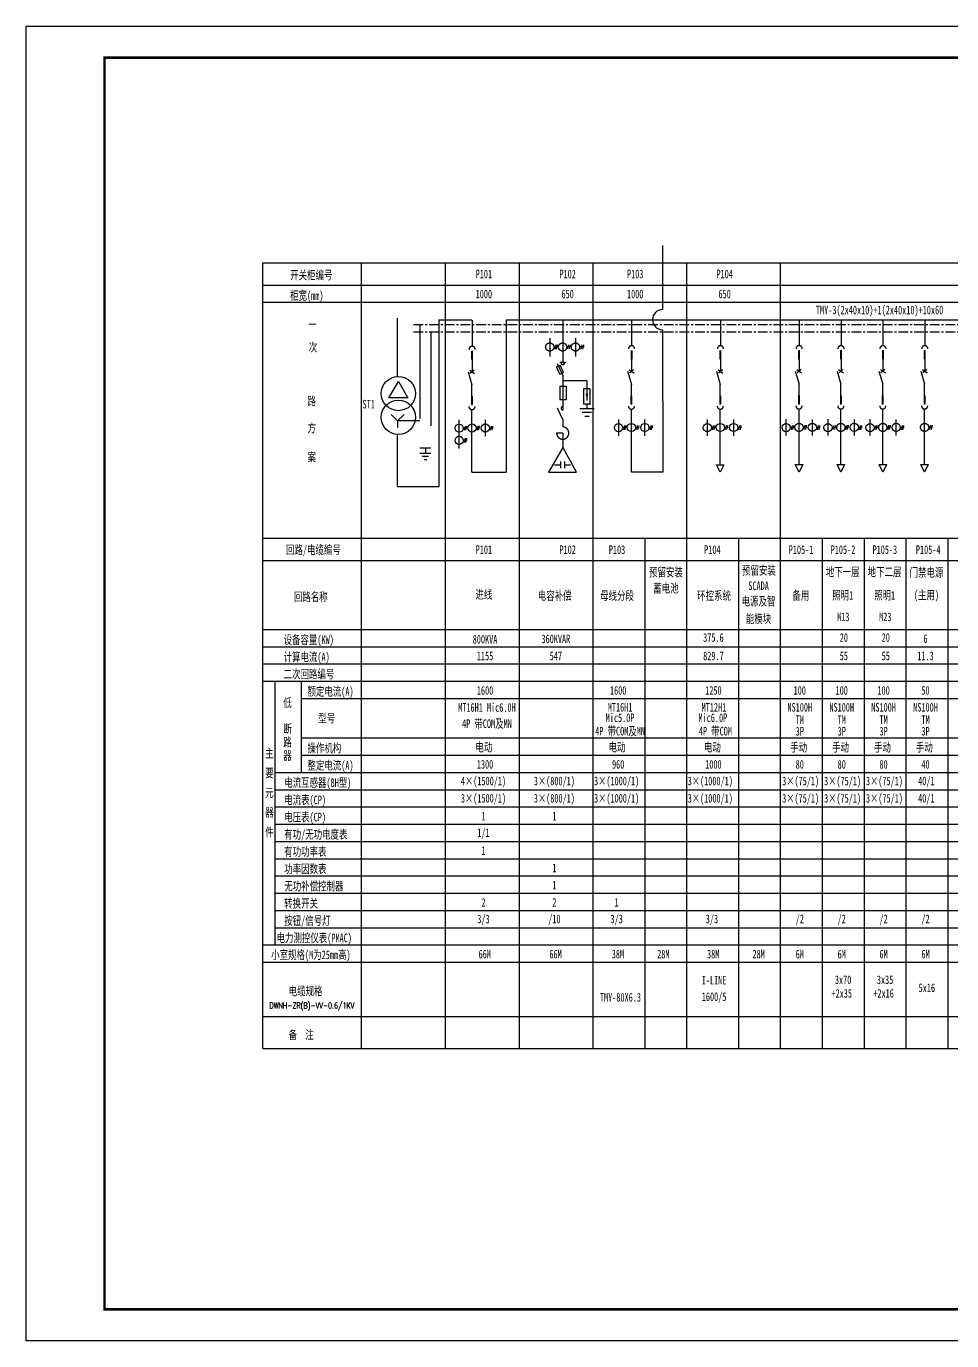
# Model space of a CAD drawing. Extents: x 621387 to 670824, y -128923 to -111141.
# Drawn here: x 647064 to 658893, y -128923 to -112123 of the extents above; entities that cross this region are included whole.
import ezdxf
from ezdxf.enums import TextEntityAlignment as Align

# ---------------------------------------------------------------- set-up
doc = ezdxf.new("R2010")
doc.units = 0
doc.header["$LTSCALE"] = 100
doc.header["$MEASUREMENT"] = 0
for name, pattern in [('ACAD_ISO03W100', [30, 12, -18]), ('CENTER', [2, 1.25, -0.25, 0.25, -0.25]), ('CONTINOUS', [2.5, 1.25, 0.25, 0.25, 0.25, 0.25, 0.25])]:
    doc.linetypes.add(name, pattern=pattern)
doc.layers.get('0').update_dxf_attribs({"color": 3, "linetype": 'CONTINUOUS'})
for name, color, linetype in [('01', 7, 'CONTINUOUS'), ('02', 1, 'CONTINUOUS'), ('1', 7, 'ACAD_ISO03W100'), ('11', 1, 'CONTINUOUS'), ('thick', 1, 'CONTINUOUS'), ('图框', 4, 'CONTINUOUS'), ('预埋件', 7, 'CONTINUOUS')]:
    doc.layers.add(name, color=color, linetype=linetype)
doc.styles.add('FSDBHZ', font='TXT.SHX', dxfattribs={"width": 0.707, "bigfont": 'HZFS.SHX'})
doc.styles.add('WEN', font='', dxfattribs={"width": 0.7})
doc.styles.get('WEN').set_extended_font_data('SimSun')

# ---------------------------------------------------------------- blocks, each defined once
blk = doc.blocks.new('A$C54EC4E05')
at = {"layer": '11', "style": 'FSDBHZ', "width": 0.65}
blk.add_text('DWNH-ZR(B)-VV-0.6/1KV', height=250, dxfattribs=at).set_placement((1639, 125), align=Align.MIDDLE)

msp = doc.modelspace()

# ---------------------------------------------------------------- linework, layer by layer
at = {"const_width": 16.5, "elevation": -808}
for points in [[(651807, -116598), (651807, -115853)], [(652763, -115878), (652331, -115878)], [(652338, -118006), (652338, -115878)], [(667938, -115878), (653197, -115878)], [(651807, -118006), (651807, -117339)], [(652338, -118006), (651807, -118006)]]:
    msp.add_lwpolyline(points, dxfattribs=at)
for centre in [(651821, -116817, -808), (651821, -117120, -808)]:
    msp.add_circle(centre, 219)
at = {"layer": '01'}
for p, q in [((650089, -115147), (667938, -115147)), ((650089, -125187), (650089, -115147)), ((651346, -115147), (651346, -125187)), ((652417, -115147), (652417, -125187)), ((653362, -115147), (653362, -125187)), ((654307, -115147), (654307, -125187)), ((655504, -115147), (655504, -125187)), ((656701, -115147), (656701, -125187)), ((650089, -125187), (667938, -125187))]:
    msp.add_line(p, q, dxfattribs=at)
at = {"layer": '01', "color": 3, "linetype": 'CENTER'}
for p, q in [((652013, -115935, -808), (667938, -115935, -808)), ((652013, -116029, -808), (667938, -116029, -808))]:
    msp.add_line(p, q, dxfattribs=at)
at = {"layer": '02'}
for p, q in [((655197, -114923, 808), (655197, -115745, 808)), ((650089, -115430), (667938, -115430)), ((650089, -115651), (667938, -115651)), ((653197, -115878, -808), (653197, -117824, -808)), ((655197, -116002, 808), (655199, -117821)), ((655197, -116002, 808), (655199, -117821)), ((651729, -117085, -808), (651811, -117166, -808)), ((651893, -117085, -808), (651811, -117166, -808)), ((651811, -117166, -808), (651811, -117252, -808)), ((652598, -117362, -1616), (652598, -117155, -1616)), ((652698, -117259, -1616), (652649, -117259, -1616)), ((652672, -117233, -1616), (652660, -117286, -1616)), ((652690, -117233, -1616), (652678, -117286, -1616)), ((652862, -117256, -1616), (652813, -117256, -1616)), ((652836, -117230, -1616), (652824, -117284, -1616)), ((652854, -117230, -1616), (652842, -117284, -1616)), ((652933, -117363, -1616), (652933, -117155, -1616)), ((653033, -117259, -1616), (652984, -117259, -1616)), ((653007, -117233, -1616), (652995, -117287, -1616)), ((653025, -117233, -1616), (653013, -117287, -1616)), ((654636, -117356, -1616), (654636, -117148, -1616)), ((654736, -117253, -1616), (654687, -117253, -1616)), ((654709, -117226, -1616), (654697, -117280, -1616)), ((654728, -117226, -1616), (654716, -117280, -1616)), ((654900, -117250, -1616), (654851, -117250, -1616)), ((654874, -117224, -1616), (654862, -117277, -1616)), ((654892, -117224, -1616), (654880, -117277, -1616)), ((654971, -117356, -1616), (654971, -117148, -1616)), ((655071, -117253, -1616), (655022, -117253, -1616)), ((655045, -117227, -1616), (655033, -117280, -1616)), ((655063, -117227, -1616), (655051, -117280, -1616)), ((655772, -117356, -1616), (655772, -117148, -1616)), ((655872, -117253, -1616), (655823, -117253, -1616)), ((655845, -117226, -1616), (655833, -117280, -1616)), ((655864, -117226, -1616), (655852, -117280, -1616)), ((656036, -117250, -1616), (655987, -117250, -1616)), ((656010, -117224, -1616), (655998, -117277, -1616)), ((656028, -117224, -1616), (656016, -117277, -1616)), ((656107, -117356, -1616), (656107, -117148, -1616)), ((656207, -117253, -1616), (656158, -117253, -1616)), ((656181, -117227, -1616), (656169, -117280, -1616)), ((656199, -117227, -1616), (656187, -117280, -1616)), ((656778, -117354, -2274), (656778, -117146, -2274)), ((656878, -117251, -2274), (656829, -117251, -2274)), ((656852, -117225, -2274), (656840, -117278, -2274)), ((656870, -117225, -2274), (656858, -117278, -2274)), ((657113, -117354, -2274), (657113, -117147, -2274)), ((657213, -117251, -2274), (657164, -117251, -2274)), ((657187, -117225, -2274), (657175, -117279, -2274)), ((657205, -117225, -2274), (657193, -117279, -2274)), ((657314, -117354, -2274), (657314, -117146, -2274)), ((657414, -117251, -2274), (657364, -117251, -2274)), ((657387, -117225, -2274), (657375, -117278, -2274)), ((657406, -117225, -2274), (657394, -117278, -2274)), ((657649, -117354, -2274), (657649, -117147, -2274)), ((657749, -117251, -2274), (657700, -117251, -2274)), ((657722, -117225, -2274), (657710, -117279, -2274)), ((657741, -117225, -2274), (657729, -117279, -2274)), ((657849, -117354, -2274), (657849, -117146, -2274)), ((657949, -117251, -2274), (657900, -117251, -2274)), ((657923, -117225, -2274), (657911, -117278, -2274)), ((657941, -117225, -2274), (657929, -117278, -2274)), ((658184, -117354, -2274), (658184, -117147, -2274)), ((658284, -117251, -2274), (658235, -117251, -2274)), ((658258, -117225, -2274), (658246, -117279, -2274)), ((658276, -117225, -2274), (658264, -117279, -2274)), ((652598, -117518, -1616), (652598, -117311, -1616)), ((652698, -117415, -1616), (652649, -117415, -1616)), ((652672, -117389, -1616), (652660, -117442, -1616)), ((652690, -117389, -1616), (652678, -117442, -1616)), ((654636, -117356, -1616), (654636, -117304, -1616)), ((655772, -117356, -1616), (655772, -117304, -1616)), ((656778, -117354, -2274), (656778, -117302, -2274)), ((657314, -117354, -2274), (657314, -117302, -2274)), ((657849, -117354, -2274), (657849, -117302, -2274)), ((655199, -117821), (654799, -117821)), ((655199, -117821), (654799, -117821)), ((650089, -118667), (667938, -118667)), ((654969, -118667), (654969, -125187)), ((656166, -118667), (656166, -125187)), ((657237, -118667), (657237, -125187)), ((657772, -118667), (657772, -125187)), ((657772, -118667), (657772, -125187)), ((658308, -118667), (658308, -125187)), ((658843, -118667), (658843, -125187)), ((650089, -118950), (667938, -118950)), ((650089, -119832), (667938, -119832)), ((650089, -120053), (667938, -120053)), ((650089, -120273), (667938, -120273)), ((650089, -120494), (667938, -120494)), ((650577, -120714), (667938, -120714)), ((650577, -121218), (667938, -121218)), ((650577, -121439), (667938, -121439)), ((650247, -121659), (667938, -121659)), ((650247, -121880), (667938, -121880)), ((650247, -122100), (667938, -122100)), ((650247, -122321), (667938, -122321)), ((650247, -122541), (667938, -122541)), ((650247, -122762), (667938, -122762)), ((650247, -122982), (667938, -122982)), ((650247, -123203), (667938, -123203)), ((650247, -123423), (667938, -123423)), ((650247, -123644), (667938, -123644)), ((650089, -123864), (667938, -123864)), ((650089, -124085), (667938, -124085)), ((650089, -124778), (667938, -124778))]:
    msp.add_line(p, q, dxfattribs=at)
at = {"layer": '02', "elevation": -808}
msp.add_lwpolyline([(651822, -116661), (651943, -116871), (651700, -116871)], close=True, dxfattribs=at)
at = {"layer": '02'}
for centre in [(652597, -117260, -1616), (652761, -117258, -1616), (652932, -117258, -1616), (654634, -117253, -1616), (654799, -117251, -1616), (654970, -117251, -1616), (655770, -117253, -1616), (655935, -117251, -1616), (656106, -117251, -1616), (656777, -117252, -2274), (657112, -117250, -2274), (657312, -117252, -2274), (657647, -117250, -2274), (657848, -117252, -2274), (658183, -117250, -2274), (652597, -117416, -1616)]:
    msp.add_circle(centre, 52.4, dxfattribs=at)
msp.add_arc((655197, -115873, 808), 129, 90, 270, dxfattribs=at)
msp.add_arc((655197, -115873, 808), 129, 90, 270, dxfattribs=at)
at = {"layer": '1'}
for p, q in [((652763, -115878, -808), (652763, -116213, -808)), ((653921, -115872, -808), (653921, -116417, -808)), ((654801, -115872, -808), (654801, -116207, -808)), ((655937, -115872, -808), (655937, -116207, -808)), ((656943, -115870, -1466), (656943, -116205, -1466)), ((657478, -115870, -1466), (657478, -116205, -1466)), ((658014, -115870, -1466), (658014, -116205, -1466)), ((658549, -115870, -1466), (658549, -116205, -1466)), ((652094, -115935, -808), (652094, -117509, -808)), ((652236, -116029, -808), (652236, -117509, -808)), ((653756, -116108, -808), (653756, -116343, -808)), ((653858, -116221, -808), (653808, -116221, -808)), ((653831, -116195, -808), (653819, -116249, -808)), ((653849, -116195, -808), (653837, -116249, -808)), ((654022, -116219, -808), (653973, -116219, -808)), ((653995, -116193, -808), (653983, -116246, -808)), ((654014, -116193, -808), (654002, -116246, -808)), ((654085, -116108, -808), (654085, -116343, -808)), ((654193, -116222, -808), (654144, -116222, -808)), ((654166, -116196, -808), (654154, -116249, -808)), ((654185, -116196, -808), (654173, -116249, -808)), ((652763, -116272, -808), (652763, -116371, -808)), ((652763, -116318, -808), (652763, -116541, -808)), ((652763, -116318, -808), (652763, -116541, -808)), ((653882, -116417, -808), (653963, -116417, -808)), ((654801, -116266, -808), (654801, -116364, -808)), ((654801, -116312, -808), (654801, -116534, -808)), ((654801, -116312, -808), (654801, -116534, -808)), ((655937, -116266, -808), (655937, -116364, -808)), ((655937, -116312, -808), (655937, -116534, -808)), ((655937, -116312, -808), (655937, -116534, -808)), ((656943, -116264, -1466), (656943, -116363, -1466)), ((656943, -116310, -1466), (656943, -116533, -1466)), ((656943, -116310, -1466), (656943, -116533, -1466)), ((657478, -116264, -1466), (657478, -116363, -1466)), ((657478, -116310, -1466), (657478, -116533, -1466)), ((657478, -116310, -1466), (657478, -116533, -1466)), ((658014, -116264, -1466), (658014, -116363, -1466)), ((658014, -116310, -1466), (658014, -116533, -1466)), ((658014, -116310, -1466), (658014, -116533, -1466)), ((658549, -116264, -1466), (658549, -116363, -1466)), ((658549, -116310, -1466), (658549, -116533, -1466)), ((658549, -116310, -1466), (658549, -116533, -1466)), ((652711, -116539, -808), (652761, -116707, -808)), ((652732, -116520, -808), (652794, -116562, -808)), ((652787, -116520, -808), (652738, -116562, -808)), ((653842, -116476, -808), (653888, -116455, -808)), ((653886, -116568, -692), (653842, -116476, -275)), ((653921, -116583, -808), (653852, -116438, -150)), ((653886, -116568, -808), (653931, -116547, -808)), ((653931, -116547, -692), (653888, -116455, -275)), ((653921, -116583, -808), (653921, -117028, -808)), ((654749, -116533, -808), (654799, -116700, -808)), ((654770, -116513, -808), (654832, -116555, -808)), ((654825, -116513, -808), (654776, -116555, -808)), ((655885, -116533, -808), (655935, -116700, -808)), ((655906, -116513, -808), (655968, -116555, -808)), ((655961, -116513, -808), (655912, -116555, -808)), ((656891, -116531, -1466), (656941, -116699, -1466)), ((656912, -116511, -1466), (656974, -116554, -1466)), ((656967, -116511, -1466), (656918, -116554, -1466)), ((657427, -116531, -1466), (657476, -116699, -1466)), ((657447, -116511, -1466), (657509, -116554, -1466)), ((657503, -116511, -1466), (657454, -116554, -1466)), ((657962, -116531, -1466), (658012, -116699, -1466)), ((657983, -116511, -1466), (658045, -116554, -1466)), ((658038, -116511, -1466), (657989, -116554, -1466)), ((658498, -116531, -1466), (658547, -116699, -1466)), ((658518, -116511, -1466), (658580, -116554, -1466)), ((658574, -116511, -1466), (658525, -116554, -1466)), ((652761, -116942, -808), (652761, -116707, -808)), ((653883, -116723, -808), (653883, -116899, -808)), ((653883, -116723, -808), (653963, -116723, -808)), ((654230, -116653, -150), (653921, -116653, -150)), ((653963, -116723, -808), (653963, -116899, -808)), ((654230, -116653, -150), (654230, -116905, -150)), ((654799, -116936, -808), (654799, -116700, -808)), ((655935, -116936, -808), (655935, -116700, -808)), ((656941, -116936, -1466), (656941, -116699, -1466)), ((657476, -116936, -1466), (657476, -116699, -1466)), ((658012, -116936, -1466), (658012, -116699, -1466)), ((658547, -116936, -1466), (658547, -116699, -1466)), ((652761, -116963, -808), (652761, -116865, -808)), ((653963, -116899, -808), (653883, -116899, -808)), ((654799, -116957, -808), (654799, -116858, -808)), ((655935, -116957, -808), (655935, -116858, -808)), ((656941, -116955, -1466), (656941, -116857, -1466)), ((657476, -116955, -1466), (657476, -116857, -1466)), ((658012, -116955, -1466), (658012, -116857, -1466)), ((658547, -116955, -1466), (658547, -116857, -1466)), ((652761, -117824, -808), (652761, -117022, -808)), ((653921, -117150, -808), (653852, -117004, -150)), ((654323, -117013, -150), (654139, -117013, -150)), ((654290, -117061, -150), (654170, -117061, -150)), ((654230, -116954, -150), (654230, -117013, -150)), ((654799, -117821, -808), (654799, -117016, -808)), ((655935, -117727, -808), (655935, -117016, -808)), ((656941, -117726, -1466), (656941, -117014, -1466)), ((657476, -117726, -1466), (657476, -117014, -1466)), ((658012, -117726, -1466), (658012, -117014, -1466)), ((658547, -117726, -1466), (658547, -117014, -1466)), ((652094, -117166, -808), (651811, -117166, -808)), ((653921, -117150, -808), (653921, -117244, -808)), ((654258, -117109, -150), (654202, -117109, -150)), ((657042, -117248, -1466), (656993, -117248, -1466)), ((657016, -117222, -1466), (657004, -117276, -1466)), ((657034, -117222, -1466), (657022, -117276, -1466)), ((657578, -117248, -1466), (657529, -117248, -1466)), ((657551, -117222, -1466), (657539, -117276, -1466)), ((657570, -117222, -1466), (657558, -117276, -1466)), ((658113, -117248, -1466), (658064, -117248, -1466)), ((658087, -117222, -1466), (658075, -117276, -1466)), ((658105, -117222, -1466), (658093, -117276, -1466)), ((658649, -117248, -1466), (658600, -117248, -1466)), ((658622, -117222, -1466), (658610, -117276, -1466)), ((658641, -117222, -1466), (658629, -117276, -1466)), ((653921, -117322, -808), (653843, -117322, -808)), ((652094, -117509, -808), (652236, -117509, -808)), ((652094, -117577, -808), (652236, -117577, -808)), ((652165, -117509, -808), (652165, -117577, -808)), ((653921, -117505, -808), (653740, -117824, -808)), ((654097, -117824, -808), (653921, -117504, -808)), ((652126, -117618, -808), (652205, -117618, -808)), ((652148, -117662, -808), (652182, -117662, -808)), ((653816, -117728, -150), (653893, -117728, -150)), ((653893, -117684, -150), (653893, -117772, -150)), ((653944, -117684, -150), (653944, -117772, -150)), ((653944, -117728, -150), (654020, -117728, -150)), ((655935, -117821, -808), (655887, -117727, -808)), ((655887, -117727, -808), (655982, -117727, -808)), ((655982, -117727, -808), (655935, -117821, -808)), ((656941, -117820, -1466), (656894, -117726, -1466)), ((656894, -117726, -1466), (656988, -117726, -1466)), ((656988, -117726, -1466), (656941, -117820, -1466)), ((657429, -117726, -1466), (657523, -117726, -1466)), ((657476, -117820, -1466), (657429, -117726, -1466)), ((657523, -117726, -1466), (657476, -117820, -1466)), ((657965, -117726, -1466), (658059, -117726, -1466)), ((658012, -117820, -1466), (657965, -117726, -1466)), ((658059, -117726, -1466), (658012, -117820, -1466)), ((658500, -117726, -1466), (658594, -117726, -1466)), ((658547, -117820, -1466), (658500, -117726, -1466)), ((658594, -117726, -1466), (658547, -117820, -1466)), ((652761, -117824, -808), (653197, -117824, -808)), ((653740, -117824, -808), (654097, -117824, -808))]:
    msp.add_line(p, q, dxfattribs=at)
at = {"layer": '1', "const_width": 25.5}
for points, elevation in [([(654801, -116266), (654801, -116379)], -808), ([(655937, -116266), (655937, -116379)], -808), ([(656943, -116264), (656943, -116378)], -1466), ([(657478, -116264), (657478, -116378)], -1466), ([(658014, -116264), (658014, -116378)], -1466), ([(658549, -116264), (658549, -116378)], -1466), ([(652763, -116272), (652763, -116386)], -808), ([(652761, -116850), (652761, -116963)], -808), ([(654799, -116844), (654799, -116957)], -808), ([(655935, -116844), (655935, -116957)], -808), ([(656941, -116842), (656941, -116955)], -1466), ([(657476, -116842), (657476, -116955)], -1466), ([(658012, -116842), (658012, -116955)], -1466), ([(658547, -116842), (658547, -116955)], -1466)]:
    msp.add_lwpolyline(points, dxfattribs=dict(at, elevation=elevation))
at = {"layer": '1', "elevation": -150}
msp.add_lwpolyline([(654191, -116752), (654269, -116752), (654269, -116954), (654191, -116954)], close=True, dxfattribs=at)
at = {"layer": '1'}
for centre, radius in [((653755, -116222, -808), 52.4), ((653919, -116222, -808), 52.4), ((654084, -116222, -808), 52.4), ((653921, -116434, -808), 16.9), ((656941, -117250, -1466), 52.4), ((657476, -117250, -1466), 52.4), ((658012, -117250, -1466), 52.4), ((658547, -117250, -1466), 52.4)]:
    msp.add_circle(centre, radius, dxfattribs=at)
for centre, radius, start, end in [((652763, -116253, -808), 39.4, 0, 180), ((654801, -116246, -808), 39.4, 0, 180), ((655937, -116246, -808), 39.4, 0, 180), ((656943, -116245, -1466), 39.4, 0, 180), ((657478, -116245, -1466), 39.4, 0, 180), ((658014, -116245, -1466), 39.4, 0, 180), ((658549, -116245, -1466), 39.4, 0, 180), ((652761, -116983, -808), 39.4, 180, 0), ((653924, -117006, -808), 22.9, 98.934, 261.066), ((654799, -116977, -808), 39.4, 180, 0), ((655935, -116977, -808), 39.4, 180, 0), ((656941, -116975, -1466), 39.4, 180, 0), ((657476, -116975, -1466), 39.4, 180, 0), ((658012, -116975, -1466), 39.4, 180, 0), ((658547, -116975, -1466), 39.4, 180, 0), ((653921, -117322, -808), 78.4, 180, 90.1487)]:
    msp.add_arc(centre, radius, start, end, dxfattribs=at)
for p in [(654269, -116819, -150), (654269, -116954, -150)]:
    msp.add_point(p, dxfattribs=at)
msp.add_solid([(654214, -116819, -150), (654246, -116819, -150), (654230, -116914, -150)], dxfattribs=at)
at = {"layer": '11'}
for p, q in [((650247, -123864), (650247, -120494)), ((650577, -120494), (650577, -121659))]:
    msp.add_line(p, q, dxfattribs=at)
at = {"layer": 'thick'}
msp.add_line((653921, -117322, -808), (653921, -117504, -808), dxfattribs=at)
at = {"layer": '图框'}
msp.add_lwpolyline([(647064, -112123), (670824, -112123), (670824, -128923), (647064, -128923)], close=True, dxfattribs=at)
at = {"layer": '图框', "const_width": 32}
msp.add_lwpolyline([(648064, -112523), (670424, -112523), (670424, -128523), (648064, -128523)], close=True, dxfattribs=at)

# ---------------------------------------------------------------- block references
at = {"layer": '预埋件', "color": 0, "linetype": 'CONTINOUS', "xscale": 0.3150000000023283, "yscale": 0.3150000000023283, "zscale": 0.315}
msp.add_blockref('A$C54EC4E05', (650198, -124684), dxfattribs=at)

# ---------------------------------------------------------------- texts
at = {"layer": '11', "style": 'WEN', "width": 0.7}
for s, height, p in [('开关柜编号', 110.2, (650437, -115359)), ('柜宽(mm)', 110.2, (650437, -115620)), ('一', 110, (650670, -115992)), ('次', 110, (650675, -116281)), ('路', 110, (650660, -116970)), ('ST1', 110.2, (651362, -117008, -808)), ('方', 110, (650660, -117314)), ('案', 110, (650660, -117686)), ('回路/电缆编号', 110.2, (650384, -118870)), ('回路名称', 110.2, (650484, -119471)), ('设备容量(KW)', 110.2, (650353, -120018)), ('计算电流(A)', 110.2, (650353, -120239)), ('二次回路编号', 110.2, (650353, -120459)), ('额定电流(A)', 110.2, (650658, -120680)), ('低', 110, (650350, -120824)), ('型号', 110.2, (650796, -121022)), ('断', 110, (650350, -121157)), ('路', 110, (650350, -121329)), ('操作机构', 110.2, (650658, -121404)), ('主', 110, (650118, -121471)), ('器', 110, (650350, -121500)), ('要', 110, (650118, -121723)), ('整定电流(A)', 110.2, (650658, -121625)), ('电流互感器(BH型)', 110.2, (650361, -121845)), ('元', 110, (650118, -121975)), ('电流表(CP)', 110.2, (650361, -122066)), ('器', 110, (650118, -122227)), ('电压表(CP)', 110.2, (650361, -122286)), ('件', 110, (650118, -122479)), ('有功/无功电度表', 110.2, (650361, -122507)), ('有功功率表', 110.2, (650361, -122727)), ('功率因数表', 110.2, (650361, -122948)), ('无功补偿控制器', 110.2, (650362, -123168)), ('转换开关', 110.2, (650361, -123389)), ('按钮/信号灯', 110.2, (650361, -123609)), ('电力测控仪表(PMAC)', 110.25, (650263, -123830)), ('小室规格(M为25mm高)', 110.25, (650194, -124046)), ('电缆规格', 110.2, (650418, -124510)), ('备  注', 110.2, (650418, -125068))]:
    msp.add_text(s, height=height, dxfattribs=at).set_placement(p)
for s, height, p in [('P101', 110.2, (652913, -115290)), ('P102', 110.2, (653984, -115290)), ('P103', 110.2, (654847, -115290)), ('P104', 110.2, (655991, -115290)), ('1000', 110.2, (652913, -115545)), ('650', 110.2, (653984, -115545)), ('1000', 110.2, (654847, -115545)), ('650', 110.2, (655991, -115545)), ('TMY-3(2x40x10)+1(2x40x10)+10x60', 110.25, (657971, -115757)), ('P101', 110.2, (652913, -118813)), ('P102', 110.2, (653984, -118813)), ('P103', 110.2, (654615, -118813)), ('P104', 110.2, (655833, -118813)), ('P105-1', 110.2, (656967, -118813)), ('P105-2', 110.2, (657503, -118813)), ('P105-3', 110.2, (658038, -118813)), ('P105-4', 110.2, (658592, -118813)), ('预留安装', 110.2, (655240, -119098)), ('预留安装', 110.2, (656429, -119075)), ('地下一层', 110.2, (657499, -119094)), ('地下二层', 110.2, (658035, -119094)), ('门禁电源', 110.2, (658570, -119101)), ('蓄电池', 110.2, (655240, -119302)), ('SCADA', 110.2, (656424, -119274)), ('进线', 110.2, (652913, -119381)), ('电容补偿', 110.2, (653819, -119396)), ('母线分段', 110.2, (654615, -119396)), ('环控系统', 110.2, (655855, -119396)), ('电源及智', 110.2, (656424, -119468)), ('备用', 110.2, (656964, -119396)), ('照明1', 110.2, (657499, -119396)), ('照明1', 110.2, (658035, -119396)), ('(主用)', 110.2, (658570, -119397)), ('能模块', 110.2, (656424, -119693)), ('M13', 110.2, (657507, -119672)), ('M23', 110.2, (658043, -119672)), ('800KVA', 110.2, (652928, -119958)), ('360KVAR', 110.2, (653833, -119953)), ('375.6', 110.2, (655847, -119936)), ('20', 110.2, (657514, -119936)), ('20', 110.2, (658050, -119936)), ('6', 110, (658558, -119950)), ('1155', 110.2, (652928, -120171)), ('547', 110.2, (653833, -120171)), ('829.7', 110.2, (655847, -120171)), ('55', 110.2, (657514, -120171)), ('55', 110.2, (658050, -120171)), ('11.3', 110.2, (658558, -120171)), ('1600', 110.2, (652928, -120612)), ('1600', 110.2, (654630, -120612)), ('1250', 110.2, (655847, -120612)), ('100', 110.2, (656951, -120612)), ('100', 110.2, (657487, -120612)), ('100', 110.2, (658022, -120612)), ('50', 110.2, (658558, -120612)), ('MT16H1 Mic6.0H', 110.25, (652952, -120827)), ('MT16H1', 110.2, (654654, -120827)), ('MT12H1  ', 110.2, (655906, -120827)), ('NS100H', 110.2, (656951, -120827)), ('NS100H', 110.2, (657487, -120827)), ('NS100H', 110.2, (658022, -120827)), ('NS100H', 110.2, (658558, -120827)), ('Mic5.0P', 110.2, (654654, -120958)), ('Mic6.0P', 110.2, (655840, -120958)), ('TM', 110.2, (656951, -120987)), ('TM', 110.2, (657487, -120987)), ('TM', 110.2, (658022, -120987)), ('TM', 110.2, (658558, -120987)), ('4P 带COM及MN', 110.2, (652952, -121033)), ('4P 带COM及MN', 110.2, (654654, -121129)), ('4P 带COM', 110.2, (655872, -121129)), ('3P', 110.2, (656951, -121134)), ('3P', 110.2, (657487, -121134)), ('3P', 110.2, (658022, -121134)), ('3P', 110.2, (658558, -121134)), ('电动', 110.2, (652913, -121334)), ('电动', 110.2, (654615, -121334)), ('电动', 110.2, (655833, -121334)), ('手动', 110.2, (656937, -121336)), ('手动', 110.2, (657472, -121336)), ('手动', 110.2, (658008, -121336)), ('手动', 110.2, (658543, -121336)), ('1300', 110.2, (652928, -121557)), ('960', 110.2, (654630, -121557)), ('1000', 110.2, (655847, -121557)), ('80', 110.2, (656951, -121557)), ('80', 110.2, (657487, -121557)), ('80', 110.2, (658022, -121557)), ('40', 110.2, (658558, -121557)), ('4×(1500/1)', 110.2, (652908, -121777)), ('3×(800/1)', 110.2, (653814, -121777)), ('3×(1000/1)', 110.2, (654610, -121777)), ('3×(1000/1)', 110.2, (655807, -121777)), ('3×(75/1)', 110.2, (656962, -121777)), ('3×(75/1)', 110.2, (657498, -121777)), ('3×(75/1)', 110.2, (658033, -121777)), ('40/1', 110.2, (658569, -121777)), ('3×(1500/1)', 110.2, (652908, -121998)), ('3×(800/1)', 110.2, (653814, -121998)), ('3×(1000/1)', 110.2, (654610, -121998)), ('3×(1000/1)', 110.2, (655807, -121998)), ('3×(75/1)', 110.2, (656962, -121998)), ('3×(75/1)', 110.2, (657498, -121998)), ('3×(75/1)', 110.2, (658033, -121998)), ('40/1', 110.2, (658569, -121998)), ('1', 110, (652908, -122218)), ('1', 110, (653814, -122218)), ('1/1', 110.2, (652908, -122439)), ('1', 110, (652908, -122659)), ('1', 110, (653814, -122880)), ('1', 110, (653814, -123100)), ('2', 110, (652908, -123321)), ('2', 110, (653814, -123321)), ('1', 110, (654610, -123321)), ('3/3', 110.2, (652908, -123541)), ('/10', 110.2, (653814, -123541)), ('3/3', 110.2, (654610, -123541)), ('3/3', 110.2, (655828, -123541)), ('/2', 110.2, (656951, -123541)), ('/2', 110.2, (657487, -123541)), ('/2', 110.2, (658022, -123541)), ('/2', 110.2, (658558, -123541)), ('66M', 110.2, (652924, -123982)), ('66M', 110.2, (653829, -123982)), ('38M', 110.2, (654626, -123982)), ('28M', 110.2, (655207, -123982)), ('38M', 110.2, (655844, -123982)), ('28M', 110.2, (656425, -123982)), ('6M', 110.2, (656951, -123982)), ('6M', 110.2, (657487, -123982)), ('6M', 110.2, (658022, -123982)), ('6M', 110.2, (658558, -123982)), ('I-LINE', 110.2, (655856, -124315)), ('3x70', 110.2, (657505, -124310)), ('3x35', 110.2, (658041, -124310)), ('TMY-80X6.3', 110.2, (654659, -124535)), ('1600/5', 110.2, (655856, -124535)), ('+2x35', 110.2, (657487, -124484)), ('+2x16', 110.2, (658022, -124484)), ('5x16', 110.2, (658575, -124413))]:
    msp.add_text(s, height=height, dxfattribs=at).set_placement(p, align=Align.MIDDLE)

doc.saveas('drawing.dxf')
